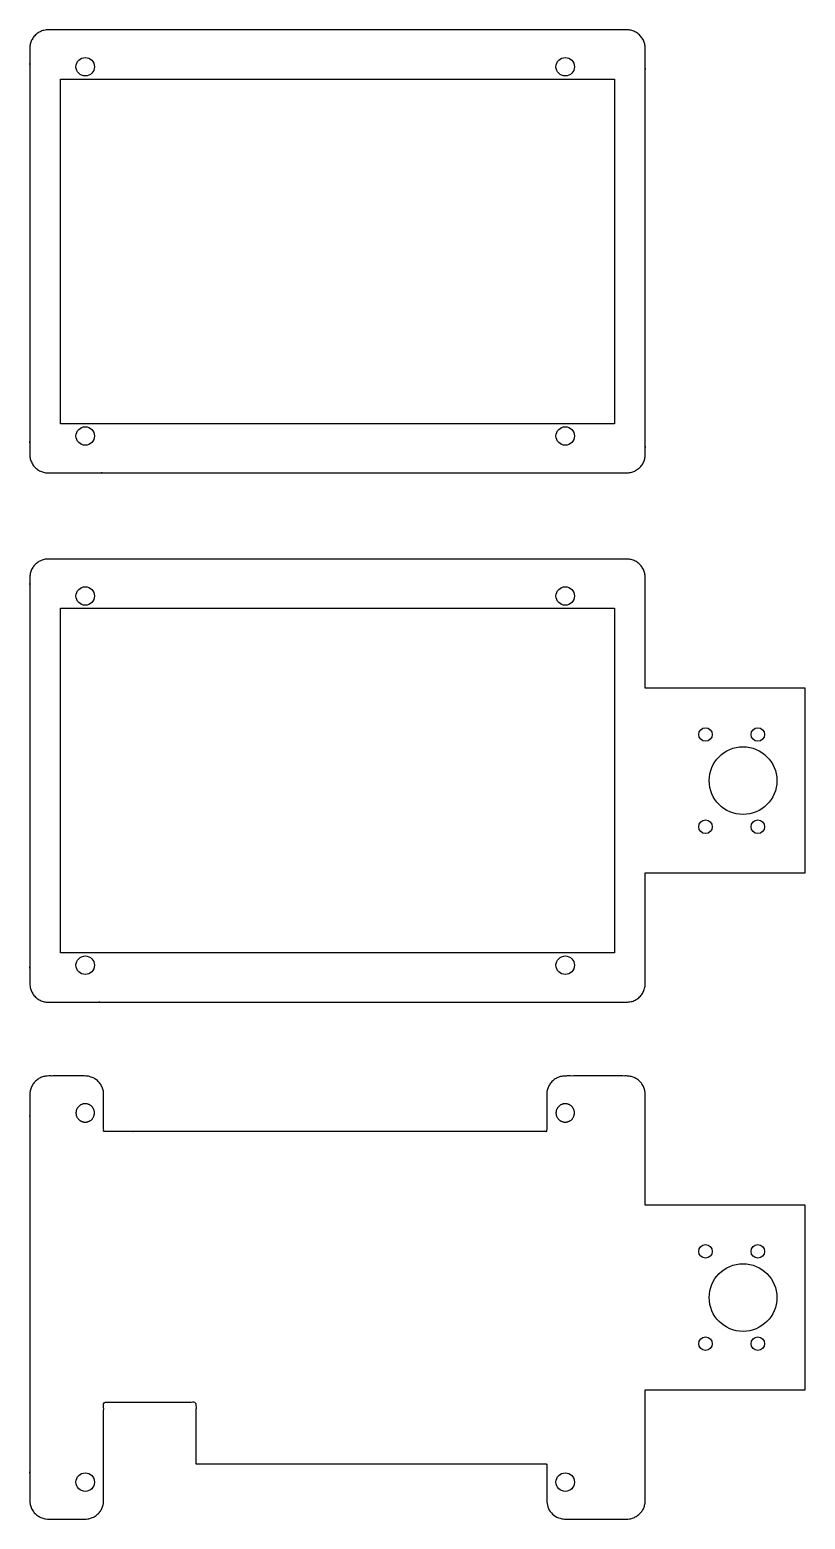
# Model space of a CAD drawing. Header units: millimetres. Extents: x -49 to 77, y -120 to 122.
import ezdxf

# ---------------------------------------------------------------- set-up
doc = ezdxf.new("R2010")
doc.units = ezdxf.units.MM
doc.header["$MEASUREMENT"] = 0
doc.layers.add('导出', color=18, linetype='Continuous', true_color=0x000000)

msp = doc.modelspace()

# ---------------------------------------------------------------- linework, layer by layer
at = {"layer": '导出'}
msp.add_line((21, 122), (-10, 122), dxfattribs=at)
for points in [[(-44, 114), (46, 114), (46, 58), (-44, 58), (-44, 114)], [(-44, 28), (46, 28), (46, -28), (-44, -28), (-44, 28)], [(51, -15), (77, -15), (77, 15), (51, 15)], [(51, -99), (77, -99), (77, -69), (51, -69)]]:
    msp.add_lwpolyline(points, dxfattribs=at)
for centre, radius in [((-40, 116), 1.5), ((38, 116), 1.5), ((-40, 56), 1.5), ((38, 56), 1.5), ((-40, 30), 1.5), ((38, 30), 1.5), ((60.8, 7.5), 1.1), ((69.3, 7.5), 1.1), ((66.9, 0), 5.5), ((60.8, -7.5), 1.1), ((69.3, -7.5), 1.1), ((-40, -30), 1.5), ((38, -30), 1.5), ((60.8, -76.5), 1.1), ((69.3, -76.5), 1.1), ((66.9, -84), 5.5), ((60.8, -91.5), 1.1), ((69.3, -91.5), 1.1), ((-40, -114), 1.5), ((38, -114), 1.5)]:
    msp.add_circle(centre, radius, dxfattribs=at)
for points, weights, knots in [([(-10, 122), (-25, 122), (-40, 122), (-43, 122), (-46, 122), (-49, 122), (-49, 119), (-49, 117.5), (-49, 116), (-49, 86), (-49, 56), (-49, 54.5), (-49, 53), (-49, 50), (-46, 50), (-43, 50), (-40, 50), (-1, 50), (38, 50), (43, 50), (48, 50), (51, 50), (51, 53), (51, 54.5), (51, 56), (51, 86), (51, 116), (51, 117.5), (51, 119), (51, 122), (48, 122), (43, 122), (38, 122), (29.5, 122), (21, 122)], [1, 1, 1, 1, 1, 0.707106781187, 1, 1, 1, 1, 1, 1, 1, 0.707106781187, 1, 1, 1, 1, 1, 1, 1, 0.707106781187, 1, 1, 1, 1, 1, 1, 1, 0.707106781187, 1, 1, 1, 1, 1], [87.141593, 87.141593, 87.141593, 117.141593, 117.141593, 123.141593, 123.141593, 125.497787, 125.497787, 128.497787, 128.497787, 182.497787, 182.497787, 185.497787, 185.497787, 187.853982, 187.853982, 193.853982, 193.853982, 271.853982, 271.853982, 281.853982, 281.853982, 284.210176, 284.210176, 287.210176, 287.210176, 341.210176, 341.210176, 344.210176, 344.210176, 346.566371, 346.566371, 356.566371, 356.566371, 373.566371, 373.566371, 373.566371]), ([(21, 36), (5.5, 36), (-10, 36), (-25, 36), (-40, 36), (-43, 36), (-46, 36), (-49, 36), (-49, 33), (-49, 31.5), (-49, 30), (-49, 0), (-49, -30), (-49, -31.5), (-49, -33), (-49, -36), (-46, -36), (-43, -36), (-40, -36), (-1, -36), (38, -36), (43, -36), (48, -36), (51, -36), (51, -33), (51, -31.5), (51, -30), (51, -22.5), (51, -15)], [1, 1, 1, 1, 1, 1, 1, 0.707106781187, 1, 1, 1, 1, 1, 1, 1, 0.707106781187, 1, 1, 1, 1, 1, 1, 1, 0.707106781187, 1, 1, 1, 1, 1], [-31, -31, -31, 0, 0, 30, 30, 36, 36, 38.356194, 38.356194, 41.356194, 41.356194, 95.356194, 95.356194, 98.356194, 98.356194, 100.712389, 100.712389, 106.712389, 106.712389, 184.712389, 184.712389, 194.712389, 194.712389, 197.068583, 197.068583, 200.068583, 200.068583, 213.568583, 213.568583, 213.568583]), ([(51, 15), (51, 22.5), (51, 30), (51, 31.5), (51, 33), (51, 36), (48, 36), (43, 36), (38, 36), (29.5, 36), (21, 36)], [1, 1, 1, 1, 1, 0.707106781187, 1, 1, 1, 1, 1], [240.568583, 240.568583, 240.568583, 254.068583, 254.068583, 257.068583, 257.068583, 259.424778, 259.424778, 269.424778, 269.424778, 286.424778, 286.424778, 286.424778]), ([(51, -69), (51, -61.6), (51, -54), (51, -52.5), (51, -51), (51, -48), (48, -48), (43, -48), (38, -48), (35, -48), (35, -51), (35, -52.5), (35, -57), (4, -57), (-27, -57), (-32, -57), (-37, -57), (-37, -56.5), (-37, -56), (-37, -52.5), (-37, -51), (-37, -48), (-40, -48), (-43, -48), (-46, -48), (-49, -48), (-49, -51), (-49, -52.5), (-49, -54), (-49, -84), (-49, -114), (-49, -115.5), (-49, -117), (-49, -120), (-46, -120), (-43, -120), (-40, -120), (-37, -120), (-37, -117), (-37, -115.5), (-37, -111), (-37, -106), (-37, -101), (-29.5, -101), (-22, -101), (-22, -106), (-22, -111)], [1, 1, 1, 1, 1, 0.707106781187, 1, 1, 1, 0.707106781187, 1, 1, 1, 1, 1, 1, 1, 1, 1, 1, 1, 0.707106781187, 1, 1, 1, 0.707106781187, 1, 1, 1, 1, 1, 1, 1, 0.707106781187, 1, 1, 1, 0.707106781187, 1, 1, 1, 1, 1, 1, 1, 1, 1], [-244.810272, -244.810272, -244.810272, -231.137167, -231.137167, -228.137167, -228.137167, -225.780972, -225.780972, -215.780972, -215.780972, -213.424778, -213.424778, -210.424778, -210.424778, -148.424778, -148.424778, -138.424778, -138.424778, -137.424778, -137.424778, -134.424778, -134.424778, -132.068583, -132.068583, -126.068583, -126.068583, -123.712389, -123.712389, -120.712389, -120.712389, -66.712389, -66.712389, -63.712389, -63.712389, -61.356194, -61.356194, -55.356194, -55.356194, -53, -53, -50, -50, -40, -40, -25, -25, -15, -15, -15]), ([(-38.5, -54), (-38.5, -55.5), (-40, -55.5), (-41.5, -55.5), (-41.5, -54), (-41.5, -52.5), (-40, -52.5), (-38.5, -52.5), (-38.5, -54)], [0.999999860338, 0.707106851018, 1, 0.707106781187, 1, 0.707106781187, 1, 0.707106781187, 1], [-9.424778, -9.424778, -9.424778, -7.068584, -7.068584, -4.712389, -4.712389, -2.356195, -2.356195, 0, 0, 0]), ([(36.5, -54), (36.5, -52.5), (38, -52.5), (39.5, -52.5), (39.5, -54), (39.5, -55.5), (38, -55.5), (36.5, -55.5), (36.5, -54)], [1, 0.707106781187, 1, 0.707106781187, 1, 0.707106781187, 1, 0.707106851018, 0.999999860338], [0, 0, 0, 2.356195, 2.356195, 4.712389, 4.712389, 7.068584, 7.068584, 9.424778, 9.424778, 9.424778]), ([(-22, -111), (6.5, -111), (35, -111), (35, -115.5), (35, -117), (35, -120), (38, -120), (43, -120), (48, -120), (51, -120), (51, -117), (51, -115.5), (51, -111), (51, -105.07), (51, -99)], [1, 1, 1, 1, 1, 0.707106781187, 1, 1, 1, 0.707106781187, 1, 1, 1, 1, 1], [-362.849553, -362.849553, -362.849553, -305.849555, -305.849555, -302.849556, -302.849556, -300.493361, -300.493361, -290.493361, -290.493361, -288.137167, -288.137167, -285.137167, -285.137167, -273.281766, -273.281766, -273.281766])]:
    msp.add_rational_spline(points, weights, degree=2, knots=knots, dxfattribs=at)

doc.saveas('drawing.dxf')
